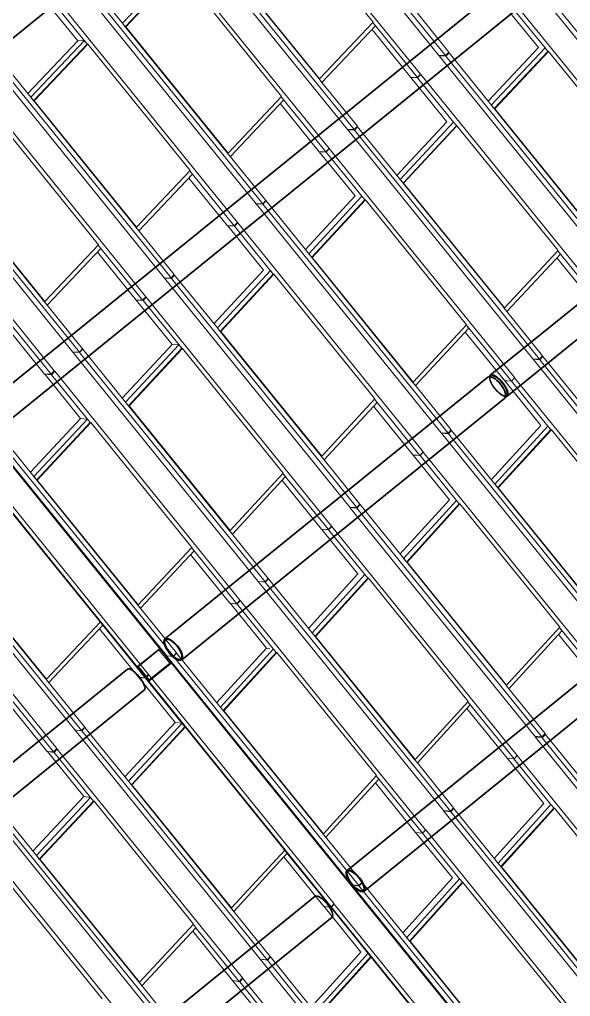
# Model space of a CAD drawing. Header units: millimetres. Extents: x 834681283 to 835686922, y 817551134 to 819407044.
# Drawn here: x 835601759 to 835607370, y 818152910 to 818162853 of the extents above; entities that cross this region are included whole.
import ezdxf

# ---------------------------------------------------------------- set-up
doc = ezdxf.new("R2010")
doc.units = ezdxf.units.MM
doc.header["$LTSCALE"] = 1200
doc.header["$MEASUREMENT"] = 0
doc.linetypes.add('P01-MAGP-P-RF$0$P01_MS_01_N1-FloorPlan-PART2OFUPPERROOFSETTINGOUT$0$BH DASHED2', pattern=[3, 2, -1])
doc.linetypes.add('P01-MAGP-P-RF$0$PHANTOM', pattern=[2.5, 1.25, -0.25, 0.25, -0.25, 0.25, -0.25])
for name, color, linetype, lineweight in [('P01-MAGP-P-RF$0$MMH053__', 253, 'P01-MAGP-P-RF$0$PHANTOM', 40), ('P01-MAGP-P-RF$0$P01_MS_01_N1-FloorPlan-PART2OFUPPERROOFSETTINGOUT$0$S-BEAM', 253, 'Continuous', 35), ('P01-MAGP-P-RF$0$P01_MS_01_N1-FloorPlan-PART2OFUPPERROOFSETTINGOUT$0$S-BEAM-HIDN', 253, 'P01-MAGP-P-RF$0$P01_MS_01_N1-FloorPlan-PART2OFUPPERROOFSETTINGOUT$0$BH DASHED2', 18), ('P01-MAGP-P-RF$0$ROOF MESH HALF TONE$0$A-GLAZ', 253, 'Continuous', 9), ('P01-MAGP-P-RF$0$ROOF MESH HALF TONE$0$A-MASS', 253, 'Continuous', 9)]:
    doc.layers.add(name, color=color, linetype=linetype, lineweight=lineweight)

# ---------------------------------------------------------------- blocks, each defined once
blk = doc.blocks.new('P01-MAGP-P-RF$0$P01_MS_01_N1-FloorPlan-PART2OFUPPERROOFSETTINGOUT$0$Circular Hollow Sections - CHS273x10_PSB97-8462840-PART 2 OF  UPPER ROOF SETTING OUT')
at = {"layer": 'P01-MAGP-P-RF$0$P01_MS_01_N1-FloorPlan-PART2OFUPPERROOFSETTINGOUT$0$S-BEAM'}
for p, q in [((76625.1, 42310.9), (73157.1, 39882.6)), ((73313.7, 39659), (76781.7, 42087.3))]:
    blk.add_line(p, q, dxfattribs=at)
for centre, major_axis, start_param, end_param in [((76703.4, 42199.1), (-78.3, 111.8), 3.141593, 6.283185), ((73235.4, 39770.8), (-78.3, 111.8), 0, 3.141593), ((73235.4, 39770.8), (-72.6, 103.6), 0, 3.141593), ((73235.4, 39770.8), (-78.3, 111.8), 3.141593, 6.283185), ((73235.4, 39770.8), (-72.6, 103.6), 3.141593, 6.283185)]:
    blk.add_ellipse(centre, major_axis=major_axis, ratio=0.397607, start_param=start_param, end_param=end_param, dxfattribs=at)
blk = doc.blocks.new('P01-MAGP-P-RF$0$P01_MS_01_N1-FloorPlan-PART2OFUPPERROOFSETTINGOUT$0$Circular Hollow Sections - CHS273x10_PSB97-8452177-PART 2 OF  UPPER ROOF SETTING OUT')
at = {"layer": 'P01-MAGP-P-RF$0$P01_MS_01_N1-FloorPlan-PART2OFUPPERROOFSETTINGOUT$0$S-BEAM'}
for p, q in [((72757.3, 39602.6), (65761.5, 34704.1)), ((65918.1, 34480.5), (72913.9, 39379))]:
    blk.add_line(p, q, dxfattribs=at)
for centre, major_axis, start_param, end_param in [((72835.6, 39490.8), (-78.3, 111.8), 3.141593, 6.283185), ((65839.8, 34592.3), (-78.3, 111.8), 0, 3.141593), ((65839.8, 34592.3), (-78.3, 111.8), 3.141593, 6.283185), ((65839.8, 34592.3), (-72.6, 103.6), 3.141593, 6.283185), ((65839.8, 34592.3), (-72.6, 103.6), 0, 3.141593)]:
    blk.add_ellipse(centre, major_axis=major_axis, ratio=0.310041, start_param=start_param, end_param=end_param, dxfattribs=at)
blk = doc.blocks.new('P01-MAGP-P-RF$0$P01_MS_01_N1-FloorPlan-PART2OFUPPERROOFSETTINGOUT$0$Circular Hollow Sections - CHS273x10_PSB97-8462763-PART 2 OF  UPPER ROOF SETTING OUT')
at = {"layer": 'P01-MAGP-P-RF$0$P01_MS_01_N1-FloorPlan-PART2OFUPPERROOFSETTINGOUT$0$S-BEAM'}
for p, q in [((80060.9, 37392), (76589.1, 34961.1)), ((76745.7, 34737.4), (80217.4, 37168.4))]:
    blk.add_line(p, q, dxfattribs=at)
for centre, major_axis, start_param, end_param in [((80139.1, 37280.2), (-78.3, 111.8), 3.141593, 6.283185), ((76667.4, 34849.2), (-78.3, 111.8), 0, 3.141593), ((76667.4, 34849.2), (-72.6, 103.6), 0, 3.141593), ((76667.4, 34849.2), (-78.3, 111.8), 3.141593, 6.283185), ((76667.4, 34849.2), (-72.6, 103.6), 3.141593, 6.283185)]:
    blk.add_ellipse(centre, major_axis=major_axis, ratio=0.360645, start_param=start_param, end_param=end_param, dxfattribs=at)
blk = doc.blocks.new('P01-MAGP-P-RF$0$P01_MS_01_N1-FloorPlan-PART2OFUPPERROOFSETTINGOUT$0$Circular Hollow Sections - CHS273x10_PSB97-8453365-PART 2 OF  UPPER ROOF SETTING OUT')
at = {"layer": 'P01-MAGP-P-RF$0$P01_MS_01_N1-FloorPlan-PART2OFUPPERROOFSETTINGOUT$0$S-BEAM'}
for p, q in [((78426.7, 47234.7), (71416.9, 42326.4)), ((71573.5, 42102.7), (78583.3, 47011.1))]:
    blk.add_line(p, q, dxfattribs=at)
for centre, major_axis, start_param, end_param in [((78505, 47122.9), (-78.3, 111.8), 3.141593, 6.283185), ((71495.2, 42214.6), (-78.3, 111.8), 0, 3.141593), ((71495.2, 42214.6), (-72.6, 103.6), 0, 3.141593), ((71495.2, 42214.6), (-78.3, 111.8), 3.141593, 6.283185), ((71495.2, 42214.6), (-72.6, 103.6), 3.141593, 6.283185)]:
    blk.add_ellipse(centre, major_axis=major_axis, ratio=0.39179, start_param=start_param, end_param=end_param, dxfattribs=at)
blk = doc.blocks.new('P01-MAGP-P-RF$0$P01_MS_01_N1-FloorPlan-PART2OFUPPERROOFSETTINGOUT$0$Circular Hollow Sections - CHS273x10_PSB97-8452283-PART 2 OF  UPPER ROOF SETTING OUT')
at = {"layer": 'P01-MAGP-P-RF$0$P01_MS_01_N1-FloorPlan-PART2OFUPPERROOFSETTINGOUT$0$S-BEAM'}
for p, q in [((74503.1, 37162.8), (67485.9, 32249.2)), ((67642.5, 32025.6), (74659.7, 36939.1))]:
    blk.add_line(p, q, dxfattribs=at)
for centre, major_axis, start_param, end_param in [((74581.4, 37050.9), (-78.3, 111.8), 3.141593, 6.283185), ((67564.2, 32137.4), (-78.3, 111.8), 0, 3.141593), ((67564.2, 32137.4), (-72.6, 103.6), 0, 3.141593), ((67564.2, 32137.4), (-78.3, 111.8), 3.141593, 6.283185), ((67564.2, 32137.4), (-72.6, 103.6), 3.141593, 6.283185)]:
    blk.add_ellipse(centre, major_axis=major_axis, ratio=0.320015, start_param=start_param, end_param=end_param, dxfattribs=at)
blk = doc.blocks.new('P01-MAGP-P-RF$0$P01_MS_01_N1-FloorPlan-PART2OFUPPERROOFSETTINGOUT$0$Circular Hollow Sections - CHS273x10_PSB97-8462801-PART 2 OF  UPPER ROOF SETTING OUT')
at = {"layer": 'P01-MAGP-P-RF$0$P01_MS_01_N1-FloorPlan-PART2OFUPPERROOFSETTINGOUT$0$S-BEAM'}
for p, q in [((78345.1, 39852.9), (74844.1, 37401.5)), ((75000.7, 37177.9), (78501.7, 39629.3))]:
    blk.add_line(p, q, dxfattribs=at)
for centre, major_axis, start_param, end_param in [((78423.4, 39741.1), (-78.3, 111.8), 3.141593, 6.283185), ((74922.4, 37289.7), (-72.6, 103.6), 0, 3.141593), ((74922.4, 37289.7), (-78.3, 111.8), 0, 3.141593), ((74922.4, 37289.7), (-78.3, 111.8), 3.141593, 6.283185), ((74922.4, 37289.7), (-72.6, 103.6), 3.141593, 6.283185)]:
    blk.add_ellipse(centre, major_axis=major_axis, ratio=0.375824, start_param=start_param, end_param=end_param, dxfattribs=at)
blk = doc.blocks.new('P01-MAGP-P-RF$0$P01_MS_01_N1-FloorPlan-PART2OFUPPERROOFSETTINGOUT$0$Circular Hollow Sections - CHS273x16_PSB98-8453362-PART 2 OF  UPPER ROOF SETTING OUT')
at = {"layer": 'P01-MAGP-P-RF$0$P01_MS_01_N1-FloorPlan-PART2OFUPPERROOFSETTINGOUT$0$S-BEAM'}
for p, q in [((76705.2, 49691.6), (69856.2, 44895.9)), ((69871.5, 44573.3), (76861.8, 49468))]:
    blk.add_line(p, q, dxfattribs=at)
for centre, major_axis, start_param, end_param in [((76783.5, 49579.8), (-78.3, 111.8), 3.141593, 6.283185), ((69793.2, 44685.2), (-78.3, 111.8), 3.141593, 5.168398), ((69793.2, 44685.2), (-72.6, 103.6), 3.141593, 5.161476), ((69793.2, 44685.2), (-78.3, 111.8), 1.432052, 3.141593), ((69793.2, 44685.2), (-72.6, 103.6), 1.449114, 3.141593)]:
    blk.add_ellipse(centre, major_axis=major_axis, ratio=0.398894, start_param=start_param, end_param=end_param, dxfattribs=at)
at = {"layer": 'P01-MAGP-P-RF$0$P01_MS_01_N1-FloorPlan-PART2OFUPPERROOFSETTINGOUT$0$S-BEAM-HIDN'}
blk.add_line((69856.1, 44895.9), (69714.9, 44797), dxfattribs=at)
for major_axis, start_param, end_param in [((-78.3, 111.8), 0, 1.431687), ((-72.6, 103.6), 0, 1.44872), ((-78.3, 111.8), 5.168762, 6.283185), ((-72.6, 103.6), 5.16187, 6.283185)]:
    blk.add_ellipse((69793.2, 44685.2), major_axis=major_axis, ratio=0.398894, start_param=start_param, end_param=end_param, dxfattribs=at)
blk = doc.blocks.new('P01-MAGP-P-RF$0$P01_MS_01_N1-FloorPlan-PART2OFUPPERROOFSETTINGOUT$0$Circular Hollow Sections - CHS273x10_PSB97-8462841-PART 2 OF  UPPER ROOF SETTING OUT')
at = {"layer": 'P01-MAGP-P-RF$0$P01_MS_01_N1-FloorPlan-PART2OFUPPERROOFSETTINGOUT$0$S-BEAM'}
for p, q in [((80146.7, 44776.8), (76650.4, 42328.6)), ((76807, 42105), (80303.3, 44553.1))]:
    blk.add_line(p, q, dxfattribs=at)
for centre, major_axis, start_param, end_param in [((80225, 44664.9), (-78.3, 111.8), 3.141593, 6.283185), ((76728.7, 42216.8), (-78.3, 111.8), 0, 0.285599), ((76728.7, 42216.8), (-72.6, 103.6), 0, 0.185122), ((76728.7, 42216.8), (-78.3, 111.8), 3.141593, 6.283185), ((76728.7, 42216.8), (-72.6, 103.6), 3.141593, 6.283185), ((76728.7, 42216.8), (-78.3, 111.8), 2.855993, 3.141593), ((76728.7, 42216.8), (-72.6, 103.6), 2.95647, 3.141593)]:
    blk.add_ellipse(centre, major_axis=major_axis, ratio=0.371391, start_param=start_param, end_param=end_param, dxfattribs=at)
at = {"layer": 'P01-MAGP-P-RF$0$P01_MS_01_N1-FloorPlan-PART2OFUPPERROOFSETTINGOUT$0$S-BEAM-HIDN'}
for major_axis, start_param, end_param in [((-78.3, 111.8), 0.285599, 2.855993), ((-72.6, 103.6), 0.185516, 2.956077)]:
    blk.add_ellipse((76728.7, 42216.8), major_axis=major_axis, ratio=0.371391, start_param=start_param, end_param=end_param, dxfattribs=at)
blk = doc.blocks.new('P01-MAGP-P-RF$0$ROOF MESH HALF TONE')
at = {"layer": 'P01-MAGP-P-RF$0$ROOF MESH HALF TONE$0$A-GLAZ', "lineweight": 5}
for p, q in [((74638.2, 48068.7), (76356.5, 45612.7)), ((76423.3, 45608.1), (74705, 48064.1)), ((76157.1, 45434.3), (74435.4, 47892.4)), ((73655.4, 47381.4), (75375.2, 44924.5)), ((75442.7, 44920.3), (73723, 47377.1)), ((75121.6, 45459.8), (73757.4, 47408.7)), ((74763, 47351.9), (75712.5, 45996.4)), ((75173.5, 44746.3), (73453, 47203.6)), ((75127.4, 45459.4), (74178.6, 46814.9)), ((72672.2, 46693.6), (74393.1, 44236.1)), ((74460.9, 44232), (72740, 46689.6)), ((73163.3, 46165.6), (72774.3, 46721.2)), ((73163.3, 46165.6), (73747.1, 46702.8)), ((73190.4, 46126.9), (73774.3, 46664.1)), ((73774.3, 46664.1), (73190.4, 46126.9)), ((73196.2, 46126.6), (73780.1, 46663.8)), ((73780.1, 46663.8), (74729, 45308.5)), ((72696.9, 46018.7), (72368.6, 46487.7)), ((72791.5, 45975.8), (72436.2, 46483.5)), ((74190.1, 44058.3), (72470.5, 46515.1)), ((77340.3, 46295.3), (79053.9, 43842.5)), ((79119.5, 43833.1), (77405.9, 46285.9)), ((73163.3, 46165.6), (73190.4, 46126.9)), ((74495.2, 44263.6), (73190.4, 46126.9)), ((73196.2, 46126.6), (73190.4, 46126.9)), ((73190.4, 46126.9), (74139.5, 44771.6)), ((74145.3, 44771.3), (73196.2, 46126.6)), ((76457.9, 45639.7), (76129.6, 46108.8)), ((77372.2, 45622.3), (77040.5, 46095.3)), ((77439.5, 45613.6), (77104.9, 46090.7)), ((78865.7, 43661.6), (77139.5, 46122.6)), ((71688.4, 46005.5), (73410.3, 43547.3)), ((73477.8, 43543.2), (71755.9, 46001.4)), ((72179.3, 45477.6), (71790.3, 46032.9)), ((72696.9, 46018.7), (72151.1, 45517.9)), ((72179.2, 45477.6), (72764.3, 46014.4)), ((72206.3, 45438.8), (72791.4, 45975.7)), ((72791.5, 45975.8), (72206.4, 45438.9)), ((72212.2, 45438.5), (72797.3, 45975.4)), ((72764.3, 46014.4), (72696.9, 46018.7)), ((72791.4, 45975.7), (72764.3, 46014.4)), ((72791.5, 45975.8), (72797.3, 45975.4)), ((72797.3, 45975.4), (73746.2, 44619.8)), ((75712.5, 45996.4), (75127.4, 45459.4)), ((75148.6, 45421), (75733.7, 45958)), ((75733.7, 45958), (75709, 45993.2)), ((76122.7, 45402.8), (75709.1, 45993.3)), ((76055.3, 45406.9), (75694.5, 45922)), ((73207.1, 43370.4), (71488.1, 45826.8)), ((76356.5, 45612.7), (76423.3, 45608.1)), ((76358.4, 45608.5), (76362.5, 45612.3)), ((76358.4, 45608.5), (78073.7, 43154.6)), ((76425.9, 45599.6), (76358.4, 45608.5)), ((76423.3, 45608.1), (76457.9, 45639.7)), ((76460.5, 45631.5), (76425.9, 45599.6)), ((78141.2, 43145.7), (76425.9, 45599.6)), ((76450.4, 45632.9), (76460.5, 45631.5)), ((77817.8, 43689.8), (76460.5, 45631.5)), ((77372.3, 45622.3), (76822.3, 45114)), ((76852.7, 45071.3), (77440, 45614)), ((77466.4, 45575.2), (76879.2, 45032.6)), ((76885, 45031.8), (77472.2, 45574.5)), ((77466.9, 45575.6), (77440, 45614)), ((77466.4, 45575.2), (77472.2, 45574.5)), ((77466.5, 45575.2), (77466.9, 45575.6)), ((77472.2, 45574.5), (78414.3, 44231.3)), ((72179.2, 45477.6), (72206.3, 45438.8)), ((73512.2, 43574.8), (72179.3, 45477.6)), ((75121.5, 45459.7), (75148.6, 45421)), ((75127.4, 45459.4), (75121.6, 45459.8)), ((72212.2, 45438.5), (72206.4, 45438.9)), ((73161.9, 44082.8), (72212.2, 45438.5)), ((75477.1, 44951.9), (75148.7, 45421.1)), ((76055.3, 45406.9), (76086, 45405)), ((76388, 44933.4), (76056.1, 45406.9)), ((76122.9, 45401.2), (76085.2, 45405.7)), ((76099.5, 45404.2), (76122.7, 45402.8)), ((76122.7, 45402.8), (76157.1, 45434.3)), ((76157.3, 45433.2), (76122.9, 45401.2)), ((76456.7, 44925.1), (76122.9, 45401.2)), ((77881.6, 42973.4), (76157.3, 45433.2)), ((70704.2, 45316.9), (72426.7, 42858.3)), ((72493.5, 42853.9), (70770.9, 45312.5)), ((71814.7, 45286.9), (72764, 43930.4)), ((74729, 45308.5), (74145.3, 44771.3)), ((74166.6, 44732.9), (74750.3, 45270.1)), ((75139.2, 44714.7), (74725.6, 45305.4)), ((75071.4, 44718.8), (74710.8, 45233.8)), ((72224.2, 42682.4), (70505.7, 45138.5)), ((76852.7, 45071.3), (76879.6, 45032.9)), ((75442.7, 44920.3), (75477.1, 44951.9)), ((75479.3, 44945.2), (75445, 44913.2)), ((75471, 44946.3), (75479.3, 44945.2)), ((76838.2, 43002.3), (75479.3, 44945.2)), ((76885, 45031.8), (76879.2, 45032.6)), ((77823.6, 43689.1), (76885, 45031.8)), ((75375.2, 44924.5), (75442.7, 44920.3)), ((75376.2, 44921.7), (75379, 44924.3)), ((75376.2, 44921.7), (77093.3, 42466.5)), ((75445, 44913.2), (75376.2, 44921.7)), ((77162.1, 42458.1), (75445, 44913.2)), ((76388, 44933.4), (75843.5, 44424.5)), ((75874.4, 44380.9), (76457, 44925.3)), ((76483.5, 44886.8), (75901, 44342.3)), ((75906.9, 44341.6), (76489.4, 44886.1)), ((76483.8, 44887), (76457, 44925.3)), ((76483.5, 44886.8), (76489.4, 44886.1)), ((76483.6, 44886.8), (76483.8, 44887)), ((76489.4, 44886.1), (77429, 43545.8)), ((72528, 42885.5), (71193.8, 44789.8)), ((72177.2, 43394.1), (71226.7, 44750.7)), ((74145.3, 44771.3), (74139.5, 44771.6)), ((75139.2, 44714.7), (75173.5, 44746.3)), ((75071.4, 44718.8), (75139.2, 44714.7)), ((75404.4, 44244.7), (75072.3, 44718.7)), ((75140.9, 44711.9), (75093.1, 44717.5)), ((75175, 44744), (75140.9, 44711.9)), ((75500.7, 44198.3), (75140.9, 44711.9)), ((75171.5, 44744.4), (75175, 44744)), ((76897.7, 42285.3), (75175, 44744)), ((73746.2, 44619.8), (73161.9, 44082.8)), ((73183.3, 44044.5), (73767.6, 44581.5)), ((73767.6, 44581.5), (73742.9, 44616.8)), ((74155.7, 44026.8), (73767.5, 44581.4)), ((74088.2, 44031), (73728.2, 44545.3)), ((75874.4, 44380.9), (75901.2, 44342.6)), ((74460.9, 44232), (74495.2, 44263.6)), ((74497, 44258.3), (74462.9, 44226.2)), ((74490.3, 44259.1), (74497, 44258.3)), ((75857.2, 42314.5), (74497, 44258.3)), ((75906.9, 44341.6), (75901, 44342.3)), ((76844.1, 43001.6), (75906.9, 44341.6)), ((74393.1, 44236.1), (74460.9, 44232)), ((74393.3, 44234.4), (76112.1, 41778.2)), ((74462.9, 44226.2), (74393.3, 44234.4)), ((76181.7, 41770), (74462.9, 44226.2)), ((75404.4, 44244.7), (74862.9, 43735.4)), ((74894, 43691.2), (75474.1, 44236.7)), ((75500.7, 44198.3), (74920.7, 43652.9)), ((74926.6, 43652.2), (75506.7, 44197.6)), ((75500.9, 44198.5), (75474.1, 44236.7)), ((75500.7, 44198.3), (75506.7, 44197.6)), ((75500.8, 44198.4), (75500.9, 44198.5)), ((75506.7, 44197.6), (76444.5, 42859.1)), ((73161.9, 44082.8), (73156.1, 44083.2)), ((73156.2, 44083.2), (73183.3, 44044.5)), ((74155.7, 44026.8), (74190.1, 44058.3)), ((74192.8, 44055.1), (74158.7, 44023)), ((74187.3, 44055.7), (74192.8, 44055.1)), ((75914, 41597.3), (74192.8, 44055.1)), ((74088.2, 44031), (74155.7, 44026.8)), ((74421.6, 43556.2), (74089.1, 44030.9)), ((74158.7, 44023), (74093.1, 44030.6)), ((74518.1, 43509.8), (74158.7, 44023)), ((72764, 43930.4), (72177.2, 43394.1)), ((72198.7, 43355.8), (72785.6, 43892.1)), ((73105.6, 43343.4), (72746.6, 43856.5)), ((72785.6, 43892.1), (72760.8, 43927.5)), ((73172.5, 43338.8), (72785.4, 43892)), ((74894, 43691.2), (74920.8, 43653)), ((74926.6, 43652.2), (74920.7, 43652.9)), ((75863.2, 42313.8), (74926.6, 43652.2)), ((73477.8, 43543.2), (73512.2, 43574.8)), ((73513.6, 43570.6), (73479.5, 43538.5)), ((73508.3, 43571.2), (73513.6, 43570.6)), ((73911.6, 43002.2), (73513.6, 43570.6)), ((74421.6, 43556.2), (73880.4, 43046.7)), ((73409.8, 43546.7), (75130, 41089.5)), ((73479.5, 43538.5), (73409.8, 43546.7)), ((73410.3, 43547.3), (73477.8, 43543.2)), ((75199.8, 41081.3), (73479.5, 43538.5)), ((73911.6, 43002.2), (74491.4, 43548.1)), ((74518.1, 43509.8), (73938.3, 42964)), ((73938.4, 42964), (74518.1, 43509.8)), ((73944.3, 42963.3), (74524.1, 43509.1)), ((74518.1, 43509.8), (74491.4, 43548.1)), ((74518.1, 43509.8), (74524.1, 43509.1)), ((74524.1, 43509.1), (75460.9, 42171.4)), ((77429, 43545.8), (76844.1, 43001.6)), ((76864.7, 42963.8), (77449.6, 43507.9)), ((77778.7, 42949.6), (77411.9, 43472.8)), ((77449.6, 43507.9), (77425.4, 43542.5)), ((77845, 42944.6), (77425.7, 43542.7)), ((72177.2, 43394.1), (72171.5, 43394.4)), ((72171.7, 43394.4), (72198.7, 43355.8)), ((73172.5, 43338.8), (73207.1, 43370.4)), ((73210.7, 43366.4), (73176.5, 43334.3)), ((73203.6, 43367.2), (73210.7, 43366.4)), ((74930.7, 40909.4), (73210.7, 43366.4)), ((73105.6, 43343.4), (73172.5, 43338.8)), ((73439.5, 42867.8), (73107, 43342.7)), ((73176.5, 43334.3), (73107, 43342.7)), ((73535.7, 42821.1), (73176.5, 43334.3)), ((72123.7, 42656.1), (71765.8, 43167.5)), ((72189.4, 42651), (71804.8, 43200.7)), ((73911.6, 43002.2), (73938.4, 42964)), ((74874.8, 41626.3), (73938.3, 42964)), ((73944.3, 42963.3), (73938.3, 42964)), ((73938.3, 42964), (74874.8, 41626.3)), ((74880.8, 41625.6), (73944.3, 42963.3)), ((76837.9, 43002.1), (76864.7, 42963.8)), ((76844.1, 43001.6), (76838.2, 43002.3)), ((77196.4, 42490.1), (76865, 42964)), ((72425.7, 42858.4), (74147.1, 40400.5)), ((72495.1, 42850), (72425.7, 42858.4)), ((72437.6, 42857.6), (72493.5, 42853.9)), ((72493.5, 42853.9), (72528, 42885.5)), ((72529.3, 42882.1), (72495.1, 42850)), ((72525, 42882.7), (72529.3, 42882.1)), ((72927.3, 42313.8), (72529.3, 42882.1)), ((73439.5, 42867.8), (72896.3, 42358.1)), ((72927.3, 42313.7), (73508.9, 42859.3)), ((73508.9, 42859.3), (73439.5, 42867.8)), ((73535.6, 42821.1), (73508.9, 42859.3)), ((76444.5, 42859.1), (75863.2, 42313.8)), ((76862.8, 42254.3), (76441.2, 42856.1)), ((74216.5, 40392.1), (72495.1, 42850)), ((72954, 42275.5), (73535.6, 42821.1)), ((73535.7, 42821.1), (72954.1, 42275.6)), ((72960, 42274.8), (73541.6, 42820.4)), ((73535.7, 42821.1), (73541.6, 42820.4)), ((73541.6, 42820.4), (74478.1, 41482.7)), ((75883.9, 42276.1), (76465.2, 42821.5)), ((76794.1, 42261.3), (76426.8, 42785.5)), ((76465.2, 42821.5), (76441, 42855.9)), ((72189.4, 42651), (72224.2, 42682.4)), ((72228.5, 42677.8), (72194.1, 42645.8)), ((72220.3, 42678.9), (72228.5, 42677.8)), ((73947.7, 40221.4), (72228.5, 42677.8)), ((72123.7, 42656.1), (72189.4, 42651)), ((72458.2, 42179.5), (72125.5, 42654.9)), ((72194.1, 42645.8), (72125.5, 42654.9)), ((72553.5, 42132.3), (72194.1, 42645.8)), ((77093.3, 42466.5), (77162.1, 42458.1)), ((77096.3, 42460.9), (77101.3, 42465.6)), ((77096.3, 42460.9), (78809.5, 40008.7)), ((77164.9, 42448.6), (77096.3, 42460.9)), ((77162.1, 42458.1), (77196.4, 42490.1)), ((77199.5, 42480.8), (77164.9, 42448.6)), ((77188.6, 42482.8), (77199.5, 42480.8)), ((78551.9, 40544.9), (77199.5, 42480.8)), ((78878, 39996.4), (77164.9, 42448.6)), ((74250.7, 40424.2), (72927.3, 42313.8)), ((72927.3, 42313.7), (72954, 42275.5)), ((72960, 42274.8), (72954.1, 42275.6)), ((73897, 40937.1), (72960, 42274.8)), ((75857.1, 42314.4), (75883.9, 42276.1)), ((75863.2, 42313.8), (75857.2, 42314.5)), ((76215.8, 41802.1), (75884, 42276.3)), ((76794.1, 42261.3), (76815.2, 42258.8)), ((77130.2, 41782.9), (76794.8, 42261.2)), ((76861.9, 42253.4), (76812.2, 42261.7)), ((76896.1, 42285.8), (76862.8, 42254.3)), ((78622.4, 39824.5), (76896.1, 42285.8)), ((71441.1, 42169.8), (73163.4, 39711.3)), ((73231.9, 39702.4), (71509.6, 42160.9)), ((71941.4, 41625.7), (71544, 42192.9)), ((72458.2, 42179.5), (71910.5, 41669.7)), ((71941.3, 41625.6), (72526.6, 42170.4)), ((72526.6, 42170.4), (72458.2, 42179.5)), ((72553.4, 42132.1), (72526.6, 42170.4)), ((75460.9, 42171.4), (74880.8, 41625.6)), ((75481.6, 42133.9), (75457.5, 42168.3)), ((75879.9, 41565.2), (75457.6, 42168.3)), ((77200.2, 41771.1), (76861.9, 42253.4)), ((71968, 41587.3), (72553.4, 42132.1)), ((71974, 41586.7), (72559.4, 42131.5)), ((72553.5, 42132.3), (72553.4, 42132.2)), ((72553.5, 42132.3), (72559.4, 42131.5)), ((72559.4, 42131.5), (73496.1, 40793.1)), ((74901.6, 41588.1), (75481.6, 42133.9)), ((75810.2, 41573.3), (75443.1, 42097.6)), ((72964.9, 39533.4), (71246.3, 41989.5)), ((76112.1, 41778.2), (76181.7, 41770)), ((76114, 41774.1), (76117.6, 41777.5)), ((76114, 41774.1), (77829.2, 39320.5)), ((76184.1, 41762.1), (76114, 41774.1)), ((76181.7, 41770), (76215.8, 41802.1)), ((76218.3, 41794.5), (76184.1, 41762.1)), ((76209.4, 41796), (76218.3, 41794.5)), ((77572.3, 39857.5), (76218.3, 41794.5)), ((77130.3, 41782.9), (76586.8, 41267.3)), ((76620.1, 41220.6), (77200.6, 41771.4)), ((77227.1, 41733.6), (77200.6, 41771.4)), ((77899.3, 39308.4), (76184.1, 41762.1)), ((77226.7, 41733.2), (76646.2, 41182.4)), ((76652.2, 41181.4), (77232.7, 41732.2)), ((77226.7, 41733.2), (77232.7, 41732.2)), ((77226.8, 41733.2), (77227.1, 41733.6)), ((77232.7, 41732.2), (78162.4, 40406.7)), ((71941.3, 41625.6), (71968, 41587.3)), ((73266.3, 39734.4), (71941.4, 41625.7)), ((71974, 41586.7), (71968.2, 41587.4)), ((72911.7, 40248.2), (71974, 41586.7)), ((74874.8, 41626.3), (74901.6, 41588.1)), ((74880.8, 41625.6), (74874.8, 41626.3)), ((75233.9, 41113.4), (74901.6, 41588.1)), ((75810.2, 41573.3), (75846, 41569.2)), ((76147.1, 41093.8), (75811, 41573.2)), ((75880.2, 41563.8), (75845.5, 41569.6)), ((75855.4, 41568.1), (75879.9, 41565.2)), ((75879.9, 41565.2), (75914, 41597.3)), ((75914.2, 41596.3), (75880.2, 41563.8)), ((76217.9, 41082), (75880.2, 41563.8)), ((77638.4, 39136.5), (75914.2, 41596.3)), ((70456, 41480.7), (72178.6, 39022.3)), ((72246.1, 39012.1), (70523.2, 41471)), ((74478.1, 41482.7), (73897, 40937.1)), ((74896.5, 40877.3), (74474.8, 41479.6)), ((74499, 41445.3), (74474.9, 41479.7)), ((71577.3, 41442.2), (72514.6, 40102.7)), ((73917.8, 40899.6), (74499, 41445.3)), ((74827.1, 40885.7), (74460.6, 41409.2)), ((71982.3, 38845.4), (70264.1, 41301.1)), ((76620.1, 41220.6), (76646.6, 41182.8)), ((76652.2, 41181.4), (76646.2, 41182.4)), ((77578.3, 39856.5), (76652.2, 41181.4)), ((75130, 41089.5), (75199.8, 41081.3)), ((75130.9, 41086.9), (76848.1, 38631.9)), ((75201.8, 41075), (75130.9, 41086.9)), ((75199.8, 41081.3), (75233.9, 41113.4)), ((75235.8, 41107.4), (75201.8, 41075)), ((76919, 38619.9), (75201.8, 41075)), ((75228.8, 41108.6), (75235.8, 41107.4)), ((76591.2, 39169.8), (75235.8, 41107.4)), ((76147.1, 41093.8), (75606.6, 40577.4)), ((75640.2, 40529.9), (76218.2, 41082.2)), ((76244.6, 41044.4), (76218.2, 41082.2)), ((76244.4, 41044.2), (75666.4, 40491.9)), ((75672.5, 40490.9), (76250.5, 41043.2)), ((76244.4, 41044.2), (76244.6, 41044.4)), ((76244.4, 41044.2), (76250.5, 41043.2)), ((76250.5, 41043.2), (77177.4, 39720.7)), ((72280.8, 39044.1), (70953.9, 40937.8)), ((71925.2, 39559), (70986.5, 40898.7)), ((73897, 40937.1), (73891, 40937.8)), ((73891.1, 40937.8), (73917.8, 40899.6)), ((74827.1, 40885.7), (74896.5, 40877.3)), ((75164.7, 40405), (74828, 40885.6)), ((74898.3, 40874.6), (74846.6, 40883.3)), ((74896.5, 40877.3), (74930.7, 40909.4)), ((74932.4, 40907.1), (74898.3, 40874.6)), ((75262.2, 40355.2), (74898.3, 40874.6)), ((74928.9, 40907.7), (74932.4, 40907.1)), ((76654.8, 38448.5), (74932.4, 40907.1)), ((73496.1, 40793.1), (72911.7, 40248.2)), ((73517.1, 40755.7), (73492.9, 40790.2)), ((72932.8, 40210.8), (73517.1, 40755.7)), ((73844.6, 40198.4), (73479.3, 40720.5)), ((73913.3, 40189.4), (73517, 40755.6)), ((75640.2, 40529.9), (75666.6, 40492.1)), ((75672.5, 40490.9), (75666.4, 40491.9)), ((76597.2, 39168.8), (75672.5, 40490.9)), ((74147, 40399.3), (75866.1, 37942.9)), ((74218.1, 40387.1), (74147, 40399.3)), ((74147.1, 40400.5), (74216.5, 40392.1)), ((74216.5, 40392.1), (74250.7, 40424.2)), ((74252.2, 40419.6), (74218.1, 40387.1)), ((75937.2, 37930.8), (74218.1, 40387.1)), ((74246.8, 40420.5), (74252.2, 40419.6)), ((75608.5, 38481.7), (74252.2, 40419.6)), ((75164.7, 40405), (74624.3, 39887.9)), ((74658, 39840.1), (75235.9, 40393)), ((75262.3, 40355.3), (75235.9, 40393)), ((75262.2, 40355.2), (74684.3, 39802.2)), ((74690.3, 39801.2), (75268.3, 40354.1)), ((75262.2, 40355.2), (75262.3, 40355.3)), ((75262.2, 40355.2), (75268.3, 40354.1)), ((75268.3, 40354.1), (76193.6, 39033.4)), ((72911.7, 40248.2), (72905.9, 40248.9)), ((72906.1, 40248.9), (72932.8, 40210.8)), ((73844.6, 40198.4), (73913.3, 40189.4)), ((74183.1, 39716.3), (73845.7, 40198.2)), ((73916.4, 40185.6), (73845.7, 40198.2)), ((73913.3, 40189.4), (73947.7, 40221.4)), ((73950.5, 40218.1), (73916.4, 40185.6)), ((74280.2, 39666), (73916.4, 40185.6)), ((73945.1, 40219), (73950.5, 40218.1)), ((75671.4, 37760.5), (73950.5, 40218.1)), ((72514.6, 40102.7), (71925.2, 39559)), ((72535.8, 40065.4), (72511.6, 40100)), ((71946.4, 39521.7), (72535.8, 40065.4)), ((72862.9, 39511.4), (72499, 40031.4)), ((72930.2, 39501.5), (72535.6, 40065.3)), ((74658, 39840.1), (74684.4, 39802.3)), ((74690.3, 39801.2), (74684.3, 39802.2)), ((75614.6, 38480.6), (74690.3, 39801.2)), ((73162.6, 39711.1), (74883.2, 37253.7)), ((73233.3, 39698.5), (73162.6, 39711.1)), ((73168.8, 39710.6), (73231.9, 39702.4)), ((73231.9, 39702.4), (73266.3, 39734.4)), ((73267.4, 39731), (73233.3, 39698.5)), ((74953.9, 37241.1), (73233.3, 39698.5)), ((73263.4, 39731.7), (73267.4, 39731)), ((73696, 39118.8), (73267.4, 39731)), ((74183.1, 39716.3), (73640, 39198.9)), ((73673.6, 39150.9), (74253.8, 39703.7)), ((74217.3, 39710.2), (74183.1, 39716.3)), ((77177.4, 39720.7), (76597.2, 39168.8)), ((76617.4, 39131.8), (77197.6, 39683.7)), ((77197.6, 39683.7), (77174, 39717.4)), ((77601.9, 39107.6), (77174.2, 39717.7)), ((73700, 39113.2), (74280.2, 39666)), ((74280.2, 39666), (73700, 39113.2)), ((73706, 39112.1), (74286.3, 39664.9)), ((74280.2, 39666), (74286.3, 39664.9)), ((74286.3, 39664.9), (75210.6, 38344.8)), ((77533.6, 39115.7), (77160.3, 39648.3)), ((71925.2, 39559), (71919.4, 39559.8)), ((71919.7, 39559.8), (71946.4, 39521.7)), ((72862.9, 39511.4), (72930.2, 39501.5)), ((72864.5, 39510.3), (72864.7, 39510.4)), ((73202.3, 39027.7), (72864.5, 39510.3)), ((72934.3, 39496.8), (72864.5, 39510.3)), ((72930.2, 39501.5), (72964.9, 39533.4)), ((72968.7, 39529.3), (72934.3, 39496.8)), ((73298.5, 38976.5), (72934.3, 39496.8)), ((72961.8, 39530.6), (72968.7, 39529.3)), ((74688.3, 37072.6), (72968.7, 39529.3)), ((71881.6, 38824.6), (71519.5, 39342.1)), ((71947.2, 38813.5), (71554.8, 39374.2)), ((73696.1, 39118.8), (73700, 39113.2)), ((74988, 37273.6), (73699.9, 39113.2)), ((73706, 39112.1), (73700, 39113.2)), ((73700, 39113.2), (74624.3, 37793.1)), ((74630.3, 37792.1), (73706, 39112.1)), ((76590.9, 39169.6), (76617.4, 39131.8)), ((76597.2, 39168.8), (76591.2, 39169.8)), ((76953.1, 38652.4), (76617.6, 39132)), ((72177.6, 39022.5), (73899.4, 36564.2)), ((72247.3, 39009.1), (72177.6, 39022.5)), ((72199.8, 39018.8), (72246.1, 39012.1)), ((72246.1, 39012.1), (72280.8, 39044.1)), ((72281.7, 39041.6), (72247.3, 39009.1)), ((73969.1, 36550.8), (72247.3, 39009.1)), ((72278.7, 39042.1), (72281.7, 39041.6)), ((72687.3, 38462.5), (72281.7, 39041.6)), ((73202.3, 39027.7), (72653.9, 38510.2)), ((72687.2, 38462.4), (73272, 39014.2)), ((73272, 39014.2), (73202.3, 39027.7)), ((73298.4, 38976.5), (73272, 39014.2)), ((76193.6, 39033.4), (75614.6, 38480.6)), ((75634.8, 38443.8), (76213.8, 38996.6)), ((76213.8, 38996.6), (76190.2, 39030.2)), ((76620.1, 38416.9), (76190.3, 39030.3)), ((72713.6, 38424.7), (73298.4, 38976.5)), ((73298.5, 38976.5), (72713.7, 38424.8)), ((72719.7, 38423.6), (73304.4, 38975.4)), ((73298.5, 38976.5), (73304.4, 38975.4)), ((73304.4, 38975.4), (74228.6, 37655.1)), ((76549.7, 38428), (76176.4, 38960.9)), ((71881.6, 38824.6), (71947.2, 38813.5)), ((72222.2, 38339.1), (71883.7, 38822.8)), ((71952, 38808.2), (71883.7, 38822.8)), ((71947.2, 38813.5), (71982.3, 38845.4)), ((71986.7, 38840.6), (71952, 38808.2)), ((72316.9, 38286.8), (71952, 38808.2)), ((71978.9, 38842.3), (71986.7, 38840.6)), ((73705.4, 36384.6), (71986.7, 38840.6)), ((76848.1, 38631.9), (76919, 38619.9)), ((76851.3, 38625.9), (76856.1, 38630.5)), ((76851.3, 38625.9), (78564, 36174.4)), ((76922, 38610.1), (76851.3, 38625.9)), ((76919, 38619.9), (76953.1, 38652.4)), ((76956.3, 38642.7), (76922, 38610.1)), ((78634.7, 36158.5), (76922, 38610.1)), ((76945.5, 38645.2), (76956.3, 38642.7)), ((78304.4, 36713.1), (76956.3, 38642.7)), ((75608.4, 38481.5), (75634.8, 38443.8)), ((75614.6, 38480.6), (75608.5, 38481.7)), ((72687.2, 38462.4), (72713.6, 38424.7)), ((74003.5, 36583.3), (72687.3, 38462.5)), ((72719.7, 38423.6), (72713.7, 38424.8)), ((73644.6, 37103.1), (72719.7, 38423.6)), ((75971.2, 37963.3), (75634.9, 38443.9)), ((76549.7, 38428), (76574, 38423.9)), ((76890.9, 37942.4), (76550.5, 38427.9)), ((76619.3, 38416.1), (76571.1, 38426.6)), ((76962.5, 37926.7), (76619.3, 38416.1)), ((76653.4, 38448.9), (76620.1, 38416.9)), ((78379.4, 35987.5), (76653.4, 38448.9)), ((71192.1, 38333.4), (72914.6, 35874.8)), ((72983, 35860.1), (71260.3, 38319)), ((71699.2, 37774.5), (71295, 38351.4)), ((72222.2, 38339.1), (71666.1, 37821.7)), ((71699.1, 37774.3), (72290.3, 38324.5)), ((71725.5, 37736.6), (72316.7, 38286.7)), ((71731.5, 37735.5), (72322.7, 38285.6)), ((72290.3, 38324.5), (72222.2, 38339.1)), ((72316.7, 38286.7), (72290.3, 38324.5)), ((72316.9, 38286.8), (72316.7, 38286.7)), ((72316.9, 38286.8), (72322.7, 38285.6)), ((72322.7, 38285.6), (73247.4, 36964.3)), ((75210.6, 38344.8), (74630.3, 37792.1)), ((74650.7, 37755.4), (75231, 38308.1)), ((75231, 38308.1), (75207.5, 38341.7)), ((75637.2, 37728), (75207.5, 38341.7)), ((75566.5, 37740.6), (75193.9, 38272.8)), ((72722.8, 35696.5), (71004.7, 38152)), ((75866.1, 37942.9), (75937.2, 37930.8)), ((75867.9, 37939), (75871.1, 37942.1)), ((75867.9, 37939), (77583.4, 35485.4)), ((75939.6, 37923.1), (75867.9, 37939)), ((75937.2, 37930.8), (75971.2, 37963.3)), ((75973.7, 37955.9), (75939.6, 37923.1)), ((77655, 35469.5), (75939.6, 37923.1)), ((75965.4, 37957.7), (75973.7, 37955.9)), ((77323.3, 36025.6), (75973.7, 37955.9)), ((76891, 37942.4), (76348.8, 37419.4)), ((76384.5, 37369.1), (76962.9, 37927)), ((76988.7, 37889.3), (76410.3, 37331.5)), ((76416.4, 37330.1), (76994.8, 37888)), ((76989, 37889.7), (76962.9, 37927)), ((76988.7, 37889.4), (76989, 37889.7)), ((76988.7, 37889.3), (76994.8, 37888)), ((76994.8, 37888), (77911, 36581.4)), ((74630.3, 37792.1), (74624.3, 37793.1)), ((71699.1, 37774.3), (71725.5, 37736.6)), ((73017.8, 35892.4), (71699.2, 37774.5)), ((71731.5, 37735.5), (71725.6, 37736.7)), ((72657.4, 36413.9), (71731.5, 37735.5)), ((75566.5, 37740.6), (75637.2, 37728)), ((75909, 37253.1), (75567.4, 37740.5)), ((75637.8, 37726.4), (75605.1, 37733.7)), ((75637.2, 37728), (75671.4, 37760.5)), ((75671.9, 37759.3), (75637.8, 37726.4)), ((75980.8, 37237), (75637.8, 37726.4)), ((77395.5, 35299.7), (75671.9, 37759.3)), ((71341.1, 37595.4), (72266.6, 36272.6)), ((74228.6, 37655.1), (73644.6, 37103.1)), ((73665.1, 37066.6), (74249.2, 37618.6)), ((74249.2, 37618.6), (74225.6, 37652.2)), ((74653.9, 37040.1), (74249.1, 37618.5)), ((74584.1, 37053.6), (74212.8, 37584.1)), ((76384.5, 37369.1), (76410.6, 37331.8)), ((76416.4, 37330.1), (76410.3, 37331.5)), ((77329.4, 36024.2), (76416.4, 37330.1)), ((74883.2, 37253.7), (74953.9, 37241.1)), ((74883.8, 37251.6), (76601.6, 34796.2)), ((74955.7, 37235.3), (74883.8, 37251.6)), ((74953.9, 37241.1), (74988, 37273.6)), ((74989.8, 37268.1), (74955.7, 37235.3)), ((76673.5, 34780), (74955.7, 37235.3)), ((74983.7, 37269.5), (74989.8, 37268.1)), ((76340.5, 35337.6), (74989.8, 37268.1)), ((75909, 37253.1), (75366.7, 36729.3)), ((75402.7, 36678.4), (75981.1, 37237.2)), ((76006.9, 37199.7), (75428.5, 36641)), ((75434.7, 36639.6), (76013.1, 37198.3)), ((76007.1, 37199.9), (75981.1, 37237.2)), ((76006.9, 37199.7), (76013.1, 37198.3)), ((76007, 37199.8), (76007.1, 37199.9)), ((76013.1, 37198.3), (76926.8, 35894.5)), ((73644.6, 37103.1), (73638.6, 37104.3)), ((73638.8, 37104.3), (73665.1, 37066.6)), ((74584.1, 37053.6), (74653.9, 37040.1)), ((74927.8, 36564.1), (74585.1, 37053.4)), ((74656.2, 37037), (74594.3, 37051.6)), ((74653.9, 37040.1), (74688.3, 37072.6)), ((74690.4, 37069.9), (74656.2, 37037)), ((75025.4, 36510), (74656.2, 37037)), ((74686.4, 37070.8), (74690.4, 37069.9)), ((76412, 34611.8), (74690.4, 37069.9)), ((73247.4, 36964.3), (72657.4, 36413.9)), ((72678.1, 36377.5), (73268.1, 36927.9)), ((73602.4, 36366.8), (73232.8, 36895)), ((73268.1, 36927.9), (73244.5, 36961.6)), ((73670.7, 36352.3), (73267.9, 36927.8)), ((75402.7, 36678.4), (75428.7, 36641.2)), ((75434.7, 36639.6), (75428.5, 36641)), ((76346.6, 35336.2), (75434.7, 36639.6)), ((73899, 36563.6), (75618.9, 34106.7)), ((73970.5, 36546.7), (73899, 36563.6)), ((73899.4, 36564.2), (73969.1, 36550.8)), ((73969.1, 36550.8), (74003.5, 36583.3)), ((74004.7, 36579.5), (73970.5, 36546.7)), ((75690.4, 34089.8), (73970.5, 36546.7)), ((74000.6, 36580.5), (74004.7, 36579.5)), ((75356, 34649.2), (74004.7, 36579.5)), ((74927.8, 36564.1), (74382.5, 36039.9)), ((74418.3, 35988.8), (74999.3, 36547.3)), ((75025.4, 36510), (74444.3, 35951.5)), ((74444.4, 35951.6), (75025.4, 36510.1)), ((74450.4, 35950.1), (75031.5, 36508.6)), ((75025.4, 36510.1), (74999.3, 36547.3)), ((75025.4, 36510), (75031.5, 36508.6)), ((75031.5, 36508.6), (75943.7, 35206.1)), ((72657.4, 36413.9), (72651.6, 36415.2)), ((72651.8, 36415.1), (72678.1, 36377.5)), ((73602.4, 36366.8), (73670.7, 36352.3)), ((73947.4, 35875.2), (73603.9, 36365.8)), ((73674.4, 36348), (73603.9, 36365.8)), ((73670.7, 36352.3), (73705.4, 36384.6)), ((73708.9, 36380.8), (73674.4, 36348)), ((74043.9, 35820.1), (73674.4, 36348)), ((73704.8, 36381.8), (73708.9, 36380.8)), ((75428.7, 33924), (73708.9, 36380.8))]:
    blk.add_line(p, q, dxfattribs=at)
at = {"layer": 'P01-MAGP-P-RF$0$ROOF MESH HALF TONE$0$A-MASS', "lineweight": 5}
for points, knots in [([(26562.4, 74606.9), (26761.6, 74322.5), (27146.8, 73772.4), (27692.3, 72993.3), (28212.8, 72249.9), (28631.9, 71651.3), (28962.1, 71179.8), (29208.1, 70828.5), (29453.3, 70478.3), (29657.8, 70186.2), (29821.5, 69952.4), (29985.3, 69718.5), (30190.2, 69425.9), (30436.3, 69074.4), (30682.7, 68722.5), (30929.4, 68370.1), (31135.3, 68076.1), (31300.2, 67840.6), (31423.9, 67663.9), (31547.8, 67487), (31671.8, 67310), (31795.8, 67132.8), (31961.4, 66896.4), (32251.5, 66482.1), (32583.9, 66007.3), (32917.4, 65531), (33168.1, 65173), (33419.4, 64814.1), (33671.2, 64454.5), (33923.7, 64093.9), (34261.1, 63612), (34684.6, 63007.2), (35195.7, 62277.2), (35709.9, 61542.9), (36227.4, 60803.8), (36922.1, 59811.8), (37624.1, 58809.1), (38334.4, 57794.7), (39050.5, 56772), (39956.9, 55477.6), (40879.8, 54159.6), (41628.8, 53089.9), (42196.1, 52279.7), (42769, 51461.4), (43346.6, 50636.6), (43927.9, 49806.4), (44511.9, 48972.4), (45097.7, 48135.7), (45684.5, 47297.8), (46271.1, 46459.9), (46856.8, 45623.5), (47441.5, 44788.5), (48219.3, 43677.6), (49188.3, 42293.7), (50151.9, 40917.6), (50919, 39822), (51683.6, 38730.1), (52634.7, 37371.8), (53768.6, 35752.4), (54707.5, 34411.5), (55455.1, 33343.8), (56014, 32545.6), (56571.2, 31749.9), (57126.6, 30956.6), (57680.4, 30165.8), (58140.4, 29508.9), (58507.6, 28984.5), (58736.7, 28657.3), (58919.8, 28395.8), (59057, 28199.8), (59194.1, 28004), (59331.1, 27808.3), (59468, 27612.8), (59650.5, 27352.3), (59878.2, 27027), (60151.1, 26637.3), (60514.4, 26118.4), (60967.6, 25471.3), (61509.7, 24697), (62050.3, 23925), (62589.3, 23155.2), (63126.7, 22387.7), (63662.6, 21622.4), (64196.9, 20859.3), (64729.7, 20098.3), (65261.1, 19339.5), (65702.6, 18708.9), (66055.1, 18205.5), (66319.1, 17828.4), (66582.8, 17451.9), (66846.1, 17075.9), (67109.2, 16700.1), (67459.9, 16199.2), (67898.8, 15572.4), (68427.7, 14817.1), (68960.2, 14056.5), (69498, 13288.5), (70223.9, 12251.9), (71151.7, 10926.9), (71923.6, 9824.4), (72319, 9259.7)], [0, 0, 0, 0, 0.011905, 0.02381, 0.035714, 0.047619, 0.053571, 0.059524, 0.065476, 0.071429, 0.074405, 0.077381, 0.083333, 0.089286, 0.095238, 0.10119, 0.107143, 0.110119, 0.113095, 0.116071, 0.119048, 0.122024, 0.125, 0.130952, 0.142857, 0.14881, 0.154762, 0.160714, 0.166667, 0.172619, 0.178571, 0.190476, 0.202381, 0.214286, 0.22619, 0.238095, 0.261905, 0.27381, 0.285714, 0.309524, 0.333333, 0.345238, 0.357143, 0.369048, 0.380952, 0.392857, 0.404762, 0.416667, 0.428571, 0.440476, 0.452381, 0.464286, 0.47619, 0.5, 0.52381, 0.535714, 0.547619, 0.571429, 0.595238, 0.619048, 0.630952, 0.642857, 0.654762, 0.666667, 0.678571, 0.690476, 0.696429, 0.702381, 0.705357, 0.708333, 0.71131, 0.714286, 0.717262, 0.720238, 0.72619, 0.732143, 0.738095, 0.75, 0.761905, 0.77381, 0.785714, 0.797619, 0.809524, 0.821429, 0.833333, 0.845238, 0.857143, 0.863095, 0.869048, 0.875, 0.880952, 0.886905, 0.892857, 0.904762, 0.916667, 0.928571, 0.940476, 0.952381, 0.97619, 1, 1, 1, 1]), ([(72319, 9259.7), (72269.6, 9330.3), (72171, 9471), (71975.1, 9750.9), (71635.1, 10236.5), (71157.2, 10918.9), (70595, 11721.9), (70042.4, 12511), (69498, 13288.5), (68960.2, 14056.5), (68427.7, 14817.1), (67898.8, 15572.4), (67459.9, 16199.2), (67109.2, 16700.1), (66846.1, 17075.9), (66582.8, 17451.9), (66319.1, 17828.4), (66055.1, 18205.5), (65790.7, 18583), (65526, 18961.1), (65172.5, 19465.9), (64818.3, 19971.8), (64463.3, 20478.8), (64196.7, 20859.5), (63929.7, 21240.8), (63662.4, 21622.7), (63394.6, 22005.1), (63171.2, 22324.2), (62992.2, 22579.7), (62857.9, 22771.5), (62723.5, 22963.5), (62589, 23155.6), (62454.4, 23347.8), (62274.8, 23604.3), (61960.2, 24053.6), (61329.5, 24954.3), (60424.6, 26246.7), (59332.2, 27806.7), (58416.4, 29114.7), (57772.4, 30034.5), (57403.5, 30561.2), (57126.4, 30957), (56848.9, 31353.3), (56571, 31750.2), (56292.6, 32147.8), (55920.9, 32678.7), (55268.8, 33609.9), (54332.9, 34946.6), (53391, 36291.7), (52633.8, 37373.1), (52064.1, 38186.7), (51492.5, 39003), (50919, 39822), (50343.7, 40643.7), (49766.5, 41468), (49187.5, 42294.9), (48606.9, 43124), (48024.9, 43955.3), (47441.5, 44788.5), (46856.8, 45623.5), (46271.1, 46459.9), (45684.5, 47297.8), (45097.7, 48135.7), (44511.9, 48972.4), (43927.9, 49806.4), (43346.6, 50636.6), (42769, 51461.4), (42196.1, 52279.7), (41628.8, 53089.9), (41067, 53892.1), (40510.6, 54686.8), (39959.4, 55474), (39231, 56514.3), (38332.3, 57797.8), (37448, 59060.7), (36748.4, 60059.8), (36227.4, 60803.8), (35709.9, 61542.9), (35002.9, 62552.6), (34291.9, 63568), (33576.3, 64590), (33042.4, 65352.5), (32511, 66111.5), (31981.8, 66867.2), (31454.6, 67620.1), (31016.8, 68245.4), (30667.3, 68744.5), (30405.5, 69118.4), (30144.1, 69491.8), (29882.9, 69864.7), (29665.5, 70175.2), (29491.7, 70423.5), (29361.4, 70609.6), (29231, 70795.8), (29057, 71044.3), (28838.6, 71356.2), (28574.2, 71733.8), (28217, 72243.9), (27759.1, 72897.9), (27182.4, 73721.5), (26774, 74304.7), (26562.4, 74606.9)], [0, 0, 0, 0, 0.002976, 0.005952, 0.011905, 0.02381, 0.035714, 0.047619, 0.059524, 0.071429, 0.083333, 0.095238, 0.107143, 0.113095, 0.119048, 0.125, 0.130952, 0.136905, 0.142857, 0.14881, 0.154762, 0.166667, 0.172619, 0.178571, 0.184524, 0.190476, 0.196429, 0.202381, 0.205357, 0.208333, 0.21131, 0.214286, 0.217262, 0.220238, 0.22619, 0.238095, 0.261905, 0.285714, 0.309524, 0.321429, 0.327381, 0.333333, 0.339286, 0.345238, 0.35119, 0.357143, 0.369048, 0.392857, 0.416667, 0.428571, 0.440476, 0.452381, 0.464286, 0.47619, 0.488095, 0.5, 0.511905, 0.52381, 0.535714, 0.547619, 0.559524, 0.571429, 0.583333, 0.595238, 0.607143, 0.619048, 0.630952, 0.642857, 0.654762, 0.666667, 0.678571, 0.690476, 0.702381, 0.72619, 0.75, 0.761905, 0.77381, 0.785714, 0.797619, 0.822917, 0.835565, 0.848214, 0.860863, 0.873512, 0.886161, 0.89881, 0.905134, 0.911458, 0.917783, 0.924107, 0.930432, 0.933594, 0.936756, 0.939918, 0.94308, 0.949405, 0.955729, 0.962054, 0.974702, 0.987351, 1, 1, 1, 1])]:
    blk.add_open_spline(points, degree=3, knots=knots, dxfattribs=at)
blk = doc.blocks.new('P01-MAGP-P-RF')
at = {"layer": 'P01-MAGP-P-RF$0$P01_MS_01_N1-FloorPlan-PART2OFUPPERROOFSETTINGOUT$0$S-BEAM'}
for p, q in [((835297324.8, 818135564.6), (835293543.4, 818140234.5)), ((835297091.7, 818135375.8), (835293310.3, 818140045.7)), ((835297091.7, 818135375.8), (835297324.8, 818135564.6)), ((835297324.8, 818135564.6), (835297091.7, 818135375.8)), ((835301106.1, 818130895), (835297324.8, 818135564.6)), ((835300872.9, 818130706.2), (835297091.7, 818135375.8))]:
    blk.add_line(p, q, dxfattribs=at)
at = {"layer": 'P01-MAGP-P-RF$0$P01_MS_01_N1-FloorPlan-PART2OFUPPERROOFSETTINGOUT$0$S-BEAM-HIDN'}
for p, q in [((835296973.4, 818135522), (835297206.5, 818135710.8)), ((835297197.9, 818135696), (835296989.6, 818135527.4)), ((835297308.6, 818135559.2), (835297197.9, 818135696)), ((835296989.6, 818135527.4), (835297100.3, 818135390.6)), ((835297100.3, 818135390.6), (835297308.6, 818135559.2))]:
    blk.add_line(p, q, dxfattribs=at)
at = {"layer": 'P01-MAGP-P-RF$0$MMH053__', "rotation": 3.998948738169357}
blk.add_blockref('P01-MAGP-P-RF$0$ROOF MESH HALF TONE', (835227060.7, 818090920.1), dxfattribs=at)
at = {"layer": 'P01-MAGP-P-RF$0$P01_MS_01_N1-FloorPlan-PART2OFUPPERROOFSETTINGOUT$0$S-BEAM', "linetype": 'P01-MAGP-P-RF$0$P01_MS_01_N1-FloorPlan-PART2OFUPPERROOFSETTINGOUT$0$BH DASHED2', "lineweight": 18, "rotation": 3.998948738169357}
for name in ['P01-MAGP-P-RF$0$P01_MS_01_N1-FloorPlan-PART2OFUPPERROOFSETTINGOUT$0$Circular Hollow Sections - CHS273x16_PSB98-8453362-PART 2 OF  UPPER ROOF SETTING OUT', 'P01-MAGP-P-RF$0$P01_MS_01_N1-FloorPlan-PART2OFUPPERROOFSETTINGOUT$0$Circular Hollow Sections - CHS273x10_PSB97-8462841-PART 2 OF  UPPER ROOF SETTING OUT']:
    blk.add_blockref(name, (835227060.7, 818090920.1), dxfattribs=at)
at = {"layer": 'P01-MAGP-P-RF$0$P01_MS_01_N1-FloorPlan-PART2OFUPPERROOFSETTINGOUT$0$S-BEAM', "rotation": 3.998948738169357}
for name in ['P01-MAGP-P-RF$0$P01_MS_01_N1-FloorPlan-PART2OFUPPERROOFSETTINGOUT$0$Circular Hollow Sections - CHS273x10_PSB97-8453365-PART 2 OF  UPPER ROOF SETTING OUT', 'P01-MAGP-P-RF$0$P01_MS_01_N1-FloorPlan-PART2OFUPPERROOFSETTINGOUT$0$Circular Hollow Sections - CHS273x10_PSB97-8462840-PART 2 OF  UPPER ROOF SETTING OUT', 'P01-MAGP-P-RF$0$P01_MS_01_N1-FloorPlan-PART2OFUPPERROOFSETTINGOUT$0$Circular Hollow Sections - CHS273x10_PSB97-8462801-PART 2 OF  UPPER ROOF SETTING OUT', 'P01-MAGP-P-RF$0$P01_MS_01_N1-FloorPlan-PART2OFUPPERROOFSETTINGOUT$0$Circular Hollow Sections - CHS273x10_PSB97-8452177-PART 2 OF  UPPER ROOF SETTING OUT', 'P01-MAGP-P-RF$0$P01_MS_01_N1-FloorPlan-PART2OFUPPERROOFSETTINGOUT$0$Circular Hollow Sections - CHS273x10_PSB97-8462763-PART 2 OF  UPPER ROOF SETTING OUT', 'P01-MAGP-P-RF$0$P01_MS_01_N1-FloorPlan-PART2OFUPPERROOFSETTINGOUT$0$Circular Hollow Sections - CHS273x10_PSB97-8452283-PART 2 OF  UPPER ROOF SETTING OUT']:
    blk.add_blockref(name, (835227060.7, 818090920.1), dxfattribs=at)

msp = doc.modelspace()

# ---------------------------------------------------------------- block references
msp.add_blockref('P01-MAGP-P-RF', (305980.4, 20741.3))

doc.saveas('drawing.dxf')
